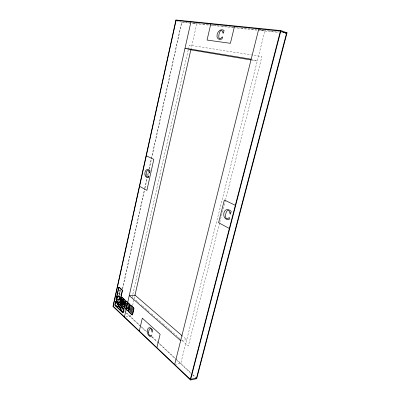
<?xml version="1.0" encoding="UTF-8"?>
<svg xmlns="http://www.w3.org/2000/svg" width="400" height="400" viewBox="0 0 400 400"><rect width="100%" height="100%" fill="white"/><g stroke="black" fill="none" stroke-linecap="round" stroke-linejoin="round"><path stroke-width="0.3" stroke-dasharray="2 1.5" d="M122.39 288.865L144.59 188.885M144.725 188.275L146.895 178.52M147.57 175.47L148.52 171.205M149.06 168.765L181.685 21.84M122.65 288.695L144.86 188.715M144.995 188.105L147.16 178.355M147.84 175.305L148.515 172.255M149.195 169.21L181.83 22.285L209.76 25.22M188.205 50.02L132.21 296.98L134.08 298.61M188.34 49.41L189.31 45.155L261.93 56.585L225.595 199.46M130.45 315.085L130.175 316.3L124.44 316.895M132.65 305.425L134.06 299.245M134.165 298.775L134.99 295.15M190.84 49.845L196.76 23.855L193.84 22.91M219.59 223.07L188.34 345.97L180.385 339.03M219.745 222.465L225.44 200.065M174.67 364.495L180.76 363.4L264.855 31.01L262.09 30.045M181.265 340.53L186.75 339.725L182.515 336.08M182.925 21.97L187.265 22.42M187.885 22.485L189.74 22.68M192.84 23L195.32 23.26M197.8 23.515L200.28 23.775M202.755 24.03L206.475 24.42M207.095 24.485L209.575 24.74M212.05 25L216.39 25.45M217.01 25.515L221.35 25.965M221.97 26.03L233.745 27.255M236.22 27.515L240.56 27.965M241.18 28.03L257.29 29.705M260.39 30.03L278.365 31.895M210.38 25.285L233.285 27.695M233.905 27.76L257.425 30.23M258.045 30.295L279.095 32.505M281.57 32.765L282.81 32.895M251.73 60.075L257.265 61L251.73 59.37M179.53 21.555L181.83 22.285M135.95 300.245L139.225 303.1M141.095 304.735L142.035 305.55M142.5 305.96L147.18 310.04M147.645 310.45L149.515 312.085M151.385 313.715L154.66 316.575M156.535 318.205L162.615 323.515M163.08 323.925L167.76 328.005M168.225 328.415L170.095 330.045M170.565 330.455L178.05 336.985M178.515 337.395L179.92 338.62M124.29 310.825L146.58 331.575M152.05 336.67L157.52 341.76M157.975 342.185L175.29 358.305M175.745 358.73L191.11 373.035M192.91 374.71L196.51 378.06M121.795 308.915L123.165 310.19M125.905 312.745L140.515 326.365M140.97 326.79L146.45 331.9M151.93 337.005L176.13 359.565M176.585 359.99L192.11 374.46M192.565 374.885L195.305 377.44"/><path stroke-width="0.6" d="M121.33 301.65L121.645 302.945L122.185 302.355L121.825 301.225L121.405 301.495M123.415 300L123.44 301.135L122.755 301.125L122.735 299.915L123.335 300.01M123.445 302.65L123.93 302.65L123.67 300.69M124.025 301.935L123.635 300.455L123.31 301.985L123.1 301.675L123.425 302.72L124.065 302.715L123.865 302.505M175.93 20L112.96 306.435L190.495 380L196.675 378.715L287.04 32.8L280.92 30.605L175.93 20L178.81 20.92M176.075 20.45L113.22 306.26L190.33 379.335L196.51 378.06L286.525 33.29L280.405 31.1L176.075 20.45L177.8 21M119.445 294.105L120.375 289.905L119.32 290.625M124.44 316.895L190.925 21.965M127.42 308.795L128.32 304.805L126.405 303.075L125.51 307.045L127.42 308.795L125.96 305.06L128.32 304.805M134.89 295.585L190.935 49.445M139.325 331.005L142.315 318.17L160.11 334.29L156.885 347.645M210.795 23.995L207.055 40.06L230.4 43.32L234.485 26.41M174.67 364.495L258.775 28.89L260.43 29.47M190.33 379.335L280.405 31.1M190.495 380L280.92 30.605M122.835 304.135L123.055 302.71L123.62 303.335L123.325 304.305M122.775 303.82L123.07 302.805L123.57 303.355M123.295 301.895L123.59 300.885M122.28 301.295L122.515 300.52M123.34 304.145L123.15 304.465L122.86 304.1M121.77 300.095L122.255 299.985L122.21 299.495L122.555 300.52L122.25 301.535L122.275 301.04L121.51 301.05M130.3 307.25L130.7 306.61M129.75 309.675L131.325 307.14M131.94 307.695L129.71 311.27M130.32 311.835L132.56 308.255M130.935 312.4L132.99 309.11M131.55 312.965L132.465 311.5M122.14 302.325L121.655 302.85L121.36 301.86M122.45 303.185L122.64 302.975L122.005 302.94L121.72 303.97L121.91 303.765L122.23 304.49L122.86 304.39M121.48 301.365L121.805 301.295M117.985 296.465L117.38 296.875L117.63 298.06M118.485 296.12L119.09 295.71L119.34 296.9M118 296.55L117.44 296.93L117.675 298.03M118.5 296.205L119.065 295.825L119.3 296.93M118.09 296.775L117.62 297.095L117.815 298.02M118.52 296.485L118.99 296.16L119.185 297.085M117.68 297.15L118.11 296.86M118.535 296.565L118.965 296.275L119.145 297.115M118.215 299.67L118.64 299.38M119.07 299.09L119.5 298.8L119.32 297.96M118.66 299.465L118.19 299.785L118.035 298.83M119.09 299.18L119.56 298.86L119.365 297.93M118.675 299.745L118.115 300.12L117.88 299.015M119.18 299.405L119.74 299.025L119.51 297.915M118.695 299.83L118.09 300.235L117.84 299.045M119.195 299.49L119.805 299.08L119.55 297.885M123.245 304.33L122.94 304.275M122.22 299.915C121.32 299.765 120.945 301.81 122.24 301.11M122.79 301.055L123.415 301.07M122.77 299.985L123.26 299.995M283.32 32.415L287.04 32.8M285.285 33.16L286.525 33.29M251.175 59.205L185.01 48.2L190.84 49.845L251.115 59.97M146.305 155.82L153.82 159.33L146.895 190.365L139.6 186.295M235.335 205.33L224.345 200.005L218.59 222.685L229.345 228.505M123.34 299.945L123.525 300.375M182.045 335.675L134.99 295.15L129.245 295.58L180.655 340.62M118.7 293.435L120.195 294.775M195.76 377.865L196.675 378.715M122.78 304.205L122.83 304.435C121.84 304.65 121.695 303.55 122.03 303.01L122.51 303.035L122.75 304.245M146.09 174.245C145.355 175.98 147.955 178.39 148.6 175.885L148.895 176.04L148.465 177.645C142.265 178.19 144.865 165.5 150.055 170.7L149.46 172.93L149.16 172.775L148.855 170.565L148.02 170.115L147.225 170.56L146.56 171.85L146.09 174.245M148.59 332.245C148.015 333.64 150.04 337.415 151.205 335.04L151.515 335.325L151.065 336.855C144.84 335.625 147.18 322.255 152.72 330.12L152.105 332.25L151.47 329.48L150.6 328.65L149.775 328.8L149.08 329.89L148.59 332.245M230.01 212.735L229.935 213.85L230.375 214.075L231.205 211.425L230.95 211.125C223.35 204.59 220.39 220.1 229.005 219.705L229.605 217.8L229.17 217.575C222.645 223.73 226.34 203.685 230.01 212.735M222.955 32.12L222.885 33.19L223.3 33.24L224.085 30.47L223.845 30.28C217.06 26.865 213.465 41.865 222 38.985L222.565 36.99L222.16 36.94C216.25 44.82 219.195 25.025 222.955 32.12M115.475 302L114.96 304.33A1.01 0.52 87.2 0 0 115.24 305.685L122.68 312.68A1.035 0.54 86.6 0 0 123.39 312.23L123.925 309.85A1.035 0.54 86.8 0 0 123.63 308.46L116.155 301.54A1.01 0.52 87.3 0 0 115.475 302M118.61 287.775L116.105 299.155A1.01 0.52 87.5 0 0 116.385 300.505L119.125 303.03A1.02 0.53 87.3 0 0 119.82 302.57L122.37 291.085A1.02 0.535 87.8 0 0 122.08 289.725L119.3 287.29A1.01 0.53 88 0 0 118.61 287.775M115.66 302.17L115.145 304.5A0.625 0.32 87.2 0 0 115.32 305.34L122.76 312.33A0.64 0.335 86.6 0 0 123.2 312.05L123.735 309.675A0.64 0.335 86.8 0 0 123.55 308.815L116.08 301.89A0.625 0.32 87.3 0 0 115.66 302.17M118.8 287.94L116.285 299.325A0.625 0.32 87.5 0 0 116.46 300.16L119.205 302.685A0.63 0.325 87.3 0 0 119.63 302.4L122.18 290.915A0.63 0.33 87.8 0 0 122 290.075L119.225 287.64A0.625 0.325 88 0 0 118.8 287.94M121.345 297.75L120.195 302.915A1.025 0.535 87.2 0 0 120.485 304.285L123.29 306.875A1.035 0.54 86.9 0 0 124 306.415L125.17 301.2A1.035 0.545 87.2 0 0 124.87 299.815L122.045 297.275A1.025 0.535 87.4 0 0 121.345 297.75M121.535 297.92L120.385 303.09A0.635 0.33 87.2 0 0 120.565 303.935L123.37 306.525A0.64 0.335 86.9 0 0 123.805 306.24L124.975 301.025A0.64 0.335 87.2 0 0 124.79 300.17L121.965 297.63A0.635 0.33 87.4 0 0 121.535 297.92M125.555 301.55L124.385 306.77A1.035 0.545 86.8 0 0 124.68 308.16L127.555 310.81A1.045 0.555 86.6 0 0 128.28 310.35L129.475 305.08A1.045 0.555 86.9 0 0 129.165 303.675L126.275 301.075A1.04 0.55 87.1 0 0 125.555 301.55M125.75 301.725L124.575 306.945A0.64 0.335 86.8 0 0 124.76 307.805L127.635 310.455A0.645 0.34 86.6 0 0 128.085 310.17L129.275 304.9A0.645 0.345 86.9 0 0 129.085 304.035L126.195 301.43A0.64 0.34 87.1 0 0 125.75 301.725M129.87 305.44L128.675 310.715A1.05 0.555 86.5 0 0 128.98 312.125L131.925 314.84A1.06 0.565 86.2 0 0 132.665 314.385L133.885 309.055A1.06 0.57 86.5 0 0 133.57 307.63L130.605 304.97A1.05 0.56 86.7 0 0 129.87 305.44M130.07 305.615L128.87 310.895A0.65 0.345 86.5 0 0 129.06 311.765L132.005 314.48A0.655 0.35 86.2 0 0 132.465 314.195L133.68 308.875A0.655 0.35 86.5 0 0 133.485 307.995L130.52 305.325A0.65 0.345 86.7 0 0 130.07 305.615M119.08 306.77L115.27 305.395L115.875 305.965L119.35 307.22L122.775 312.45L119.7 307.345L123.6 308.755L122.97 308.17L119.425 306.89L116.07 301.77L119.08 306.77"/></g></svg>
